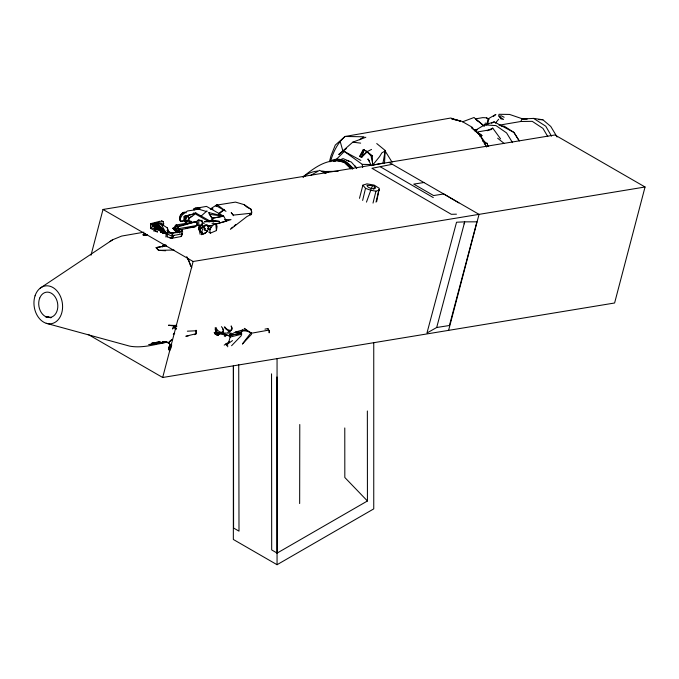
<?xml version="1.0" encoding="UTF-8"?>
<svg xmlns="http://www.w3.org/2000/svg" width="679" height="679" viewBox="0 0 679 679"><rect width="100%" height="100%" fill="white"/><g stroke="black" fill="none" stroke-linecap="round" stroke-linejoin="round"><path stroke-width="1.02" d="M299.66 503.555L299.779 424.511M191.291 221.295L184.332 221.244L184.187 216.363L196.155 213.299L184.187 216.363L184.332 221.244L185.851 222.058M194.534 334.662L196.307 333.678L196.358 330.758L187.37 331.191M179.842 229.875L178.433 228.696L178.467 226.718L176.905 225.309L176.005 225.012L174.554 226.557L176.311 226.922L176.905 225.309L179.545 232.982M216.27 331.377L216.219 333.245L228.73 335.613L241.699 333.109L235.477 332.09L228.73 335.613L222.364 333.007L215.676 333.143M153.064 226.183L156.145 227.855M175.275 328.908L174.325 327.193L174.562 325.462L176.565 325.241M201.782 225.377L201.841 223.926L198.658 227.482L200.152 230.3M222.593 328.568L223.476 330.334L223.408 331.912L222.364 333.007L216.219 333.245L214.123 332.362M182.676 232.226L182.312 230.266L178.433 228.696L173.035 228.254L177.109 232.821M376.005 202.138L379.289 188.329L374.197 185.121L366.94 183.848L362.9 185.172L359.48 198.319M384.526 163.053L385.137 150.984L381.861 152.868L379.586 156.611L372.593 165.192C373.526 162.485 369.351 155.041 372.279 155.686L365.633 150.585M169.368 345.934L169.147 349.838L169.886 350.661M195.875 333.16L196.053 330.232M169.453 237.319L171.668 238.346A2.809 2.054 79.6 0 0 172.95 236.776L172.101 233.33L170.217 232.829L181.055 231.751L182.312 230.266L181.293 231.7M160.074 221.227L150.551 223.697L150.73 228.5L157.435 231.658M487.853 124.333L488.507 118.621L495.874 114.437L493.438 116.406M160.023 229.757L161.118 232.354L164.191 233.296L164.123 232.812L161.118 232.354L159.022 228.831L153.157 226.243M230.393 229.341L246.918 216.542L250.823 214.556L251.68 211.721L250.941 209.183L244.143 204.642L235.52 202.104L216.287 205.168L210.303 209.005M165.863 236.971L166.109 235.375M484.976 125.046L485.307 122.967M165.634 250.763L158.606 250.33L156.094 247.64L162.587 246.324L162.756 245.323M376.667 201.612L379.086 189.356M208.708 232.065L210.38 233.126L216.423 230.58L217.068 226.362L216.525 224.927L213.121 222.822M154.286 225.386L153.683 224.622L160.804 223.688L165.209 231.497L159.888 226.132L152.062 224.129L152.41 225.555L155.61 227.083M362.637 200.424L365.514 188.329L362.9 185.172M154.303 230.478L154.472 229.774M373.017 203.08L375.945 191.189L379.205 190.154M361.949 157.078L364.326 149.431L363.409 149.592L361.534 157.256L367.568 151.366M330.478 161.704C333.075 152.266 337.522 142.946 345.076 136.471L450.737 118.027L460.43 121.134L451.985 118.961M329.468 161.704L331.021 155.712L335.299 145.06L345.076 136.471L363.969 136.785L359.573 139.73M90.994 255.253L103.013 209.463L554.938 134.977L645.05 186.997L614.605 302.995L162.68 377.49L88.041 334.391M162.68 377.49L193.133 261.491L645.05 186.997M448.598 330.359L479.043 214.36L388.931 162.34M228.636 342.649L229.977 337.59M436.69 327.499L464.708 221.855L476.904 221.829L449.422 325.504L436.69 327.499L426.964 333.007L456.543 222.22L464.708 221.855L464.08 223.875M373.806 189.407L374.63 186.436L372.559 185.579L366.957 185.342L367.407 186.386A4.473 1.536 14.9 0 0 372.813 188.703L375.674 188.083L374.63 186.436M486.529 147.02L479.909 135.163L480.231 134.026L481.963 135.664L479.425 136.046M171.668 238.346L181.013 236.547L182.167 233.338M170.302 346.103L170.752 345.416M486.427 124.987L488.507 118.621M187.684 215.769L185.63 219.572L184.501 219.317L187.684 215.769L189.195 218.596L188.686 220.157L185.995 222.143L184.357 219.232L187.54 215.684L189.025 218.502L194.567 214.454M218.18 334.832L218.579 333.652L216.771 333.83L218.18 334.832L214.929 332.854M366.465 202.121L370.759 190.273L375.945 191.189M153.989 231.335L154.379 230.351M169.334 350.805L169.614 348.734M370.997 189.416L372.559 185.579M216.423 230.58L215.82 224.359L213.851 224.571C211.262 226.48 208.86 229.816 210.38 233.126M223.476 330.334L222.364 333.007L231.25 333.151L228.73 335.613L230.198 337.03L241.707 334.195L241.13 335.842L231.581 345.721M499.023 125.208L520.852 121.49L521.93 118.995L533.601 118.401L542.869 119.759L550.762 126.447L557.094 136.988M163.503 244.627L162.536 246.952L163.741 245.051L165.786 244.856M184.213 220.497L181.157 221.43L180.003 220.743L179.927 219.266L183.525 212.391L185.044 212.162L186.182 212.85M162.782 225.954L163.707 223.926L163.079 221.49L161.296 220.514M171.252 345.798L169.996 348.276L171.651 344.983L169.147 349.838A2.809 2.062 82.6 0 1 168.698 347.402L169.971 345.518M371.455 156.263L366.94 151.731L363.409 149.592L359.573 156.357L361.534 157.256L366.94 151.731L371.549 149.414M360.099 156.212L363.409 149.592M250.874 214.768L249.948 214.267L250.874 214.768L251.824 212.841L250.941 209.183L248.2 207.893M200.415 207.816L195.187 208.181L194.177 209.964L187.396 210.999L182.456 214.751M241.011 332.158L242.819 329.884L235.477 332.09L241.011 332.158L242.819 329.884L246.859 330.86L251.459 333.219L268.578 330.147L269.504 331.114L269.156 332.837L268.994 330.35L267.882 328.577L264.954 329.128M162.587 246.324L163.266 245.17L162.943 246.452L156.094 247.64L158.606 250.33L174.011 250.042M208.699 212.451L212.281 219.105L210.66 220.896L204.294 221.77L219.275 221.371L212.663 220.522L210.66 220.896L219.275 221.371M171.184 346.697L170.047 348.352L169.725 348.013L170.616 347.852M212.663 220.522L212.595 218.146L223.637 216.143L226.447 221.091L231.038 219.606L224.545 219.64M174.562 332.778L173.281 334.458L174.715 333.33M242.437 343.888L250.653 333.219L250.466 332.37L251.459 333.219L251.527 334.263L242.496 343.964M207.282 230.809L205.907 232.574L203.106 233.839M208.147 228.747A5.109 2.954 -60 0 0 207.833 225.326L206.713 224.639L205.194 224.876L199.244 229.765L200.093 234.221M165.201 233.177L161.118 232.354L165.201 233.177L164.191 233.296L165.591 232.218L167.951 232.889L167.331 227.898L160.804 223.688L153.683 224.622M174.062 228.993L173.586 229.587L175.623 230.402M147.139 234.73C146.452 235.316 141.953 235.783 143.422 234.221L145.382 233.958M495.407 123.154L498.666 119.241M189.195 218.596L185.995 222.143L185.91 220.336L186.216 220.998L185.07 219.529M195.187 208.181L193.473 209.225L194.177 209.964L199.906 208.708M224.257 336.071L225.717 334.56M227.906 332.294L229.375 330.775L230.902 330.58A5.109 3.005 44 0 0 231.208 326.209M225.063 336.631L226.523 335.12M229.443 332.09L230.902 330.58M500.559 138.856L492.75 128.127L491.341 129.57L477.609 131.93L479.399 134.425M335.519 160.21L344.321 151.442L360.855 160.414M333.372 161.543L334.823 160.159L338.838 159.938M334.408 161.551L335.893 160.193L344.669 162.179L351.416 168.604M200.729 216.44L206.959 210.872M365.837 137.268L352.774 142.174L338.745 154.515L346.375 148.565M203.598 225.988L199.244 229.765L202.8 233.916L201.239 234.679L204.311 233.678M231.089 228.467L232.659 227.159M234.23 225.844L235.8 224.537M218.579 214.292L224.316 209.641M212.595 218.146L213.045 219.215L212.281 219.105M224.197 345.119L229.383 341.698M219.071 213.198L224.121 209.387M303.072 176.769C314.428 167.721 328.959 156.51 344.329 162.578L350.967 168.893M226.548 345.738L225.869 343.846L227.507 344.075L232.515 340.586M183.525 212.391L180.555 215.26L179.927 219.266L181.157 221.43M182.634 221.193L184.238 220.081M184.332 221.244L186.021 220.115M189.399 217.84L191.936 216.143M40.256 288.1L112.621 239.772L121.677 236.063L143.956 232.193M109.82 241.639L112.621 239.772M171.057 348.098L169.3 349.235L170.149 348.921M369.053 160.889L368.018 159.098L369.24 160.77M181.132 229.587L195.128 226.752L197.496 225.352L196.138 221.668L176.005 225.012M519.333 140.943L513.91 132.413L494.21 121.897L484.611 124.851L474.587 130.775L477.473 129.562M271.541 373.849L271.685 549.922L277.108 553.096L367.432 500.983L367.356 410.999M233.347 366.074L233.347 539.474L277.057 564.707L373.747 508.885L373.747 342.887M310.583 175.471L319.571 170.319L326.005 173.578M241.699 333.109L228.73 335.613L230.614 335.078M194.381 222.602L196.138 221.668L177.066 226.285L178.467 226.718L196.138 221.668M166.915 230.588L171.592 233.101L172.95 236.776L170.31 238.176L167.552 236.776M491.511 123.23L494.21 121.897M164.191 233.296L164.649 233.075M487.216 130.75L492.75 128.127M333.932 161.415L335.689 160.617M166.898 234.51L165.718 234.662M177.185 232.617L173.035 228.254L176.311 226.922M367.619 151.459L366.94 151.731L367.585 151.96L367.373 151.434M341.444 159.251L343.048 158.614L351.332 162.077L356.755 168.222A24.266 17.858 80.3 0 0 354.676 165.642M462.492 121.821L474.112 117.475L477.405 120.964M360.235 156.382L361.534 157.256M146.885 234.722L144.44 235.197L146.927 234.611M303.038 176.947L304.998 176.285M210.821 225.513L207.901 226.472L211.806 225.369M160.21 341.741L151.799 343.175L158.682 342.063L162.688 342.768L163.945 341.647L165.421 341.834M146.299 234.484L143.541 235.095L143.422 234.221L144.729 234.951L146.8 234.518M214.734 224.511L226.447 221.091L225.182 220.123M215.701 223.909L226.447 221.091M46.24 323.297L129.63 346.12C142.106 348.454 154.804 344.44 167.009 342.216L148.82 344.584L166.313 341.707M176.973 326.158L174.554 326.65L174.376 326.056L168.511 325.224L174.562 325.462M211.245 209.446L213.011 209.013L211.211 209.2M185.69 336.258L196.307 333.678M171.957 235.723L173.909 235.257M155.712 224.562L153.844 223.552L163.079 221.49M456.449 214.182L451.314 214.301L371.931 168.29L392.326 164.301M474.477 130.249L477.464 129.638M176.557 326.26L174.554 326.65L176.387 329.103L174.325 327.193M186.691 336.13L188.652 335.757M173.026 235.562L182.057 233.907L181.734 232.702M142.896 234.858L145.951 234.323M178.433 228.696L197.496 225.352M172.101 233.33L181.055 231.751M484.237 143.931L487.31 143.396L487.912 146.469M163.656 341.656L169.36 342.674L167.153 342.615L164.887 341.444M475.487 118.867L484.169 126.073L475.487 118.867L482.786 117.628L486.444 117.815L489.203 119.309M196.723 224.741L199.524 226.226L197.402 224.486L197.241 220.539L198.54 220.013L200.381 220.633L202.317 220.31M194.067 208.589L206.501 206.391L223.637 216.143L212.451 218.265L209.387 214.36L209.166 212.688L223.637 216.143L209.387 214.36M163.232 246.485L166.245 246.002M163.367 245.849L166.287 245.391M423.925 182.524L413.74 184.111L433.601 195.56L443.786 193.965L458.868 202.902M217.781 333.016L216.219 333.245L215.192 329.307M185.885 228.068L187.939 227.779M189.993 227.482L195.128 226.752M153.361 226.37L153.081 225.81L156.178 229.205L159.022 228.831M185.35 222.058L186.504 221.923L184.578 221.592L184.433 219.207L184.722 221.677M251.493 213.198L233.372 215.107L231.216 212.646L233.508 215.71M164.547 233.024L166.049 233.245M159.225 343.557L162.222 343.464M241.699 330.962L246.859 330.86L244.253 328.347L251.459 333.219M325.012 171.498L338.134 171.286M520.852 121.49L532.268 121.346L542.962 128.407L547.758 136.521M153.505 223.671L150.551 223.697L150.993 228.399M344.321 151.442L362.247 164.36L370.386 164.539M501.094 126.056L504.149 126.141L513.91 132.413L518.943 140.46M527.176 119.165L522.983 119.012L509.573 114.437L499.023 114.293L498.658 115.982L503.555 119.462L500.746 118.783L499.184 116.313L501.263 115.778L504.166 117.263M538.685 119.597L542.869 119.759M153.844 223.552L158.776 223.739M160.745 223.815L163.707 223.926M169.555 344.643L170.378 344.686M150.814 227.457L164.819 232.668L171.592 233.101M484.611 124.851L496.018 125.615L506.568 132.906L512.535 142.632M170.217 232.829L173.086 233.135M201.459 227.855L198.811 227.567L201.986 224.011L202.164 225.98M352.774 142.174L360.651 143.133M50.942 317.814L45.79 316.711L50.925 317.483M45.79 316.711L49.856 317.475M152.563 224.91L162.035 230.359L162.527 229.952L160.371 227.728L155.491 226.455L152.597 224.741L159.888 226.132L162.527 229.952L165.591 232.218M215.795 334.467L218.061 334.951L218.035 334.119A2.691 1.579 44 0 1 215.795 334.467L214.836 333.788M184.501 219.317L185.63 219.572M451.773 118.859L453.436 119.241M454.37 119.47L461.805 121.278L472.703 127.559M169.725 348.013L170.353 348.191M195.875 208.309L207.036 211.687M221.023 333.16L219.173 332.574L216.219 333.245L215.175 327.719M158.818 342.038L160.04 342.488M365.514 188.329L370.759 190.273M152.597 224.741L160.371 227.728L162.035 230.359L165.396 232.473M178.271 232.6L173.035 228.254L180.75 231.437M153.42 225.988L154.379 226.811L152.41 225.555L160.371 227.728L159.888 226.132M154.939 230.911L157.477 232.142M482.599 141.011L487.31 143.396M164.819 232.668L172.95 236.776M166.839 236.776L167.272 237.005M167.153 342.216L169.894 343.795M189.271 220.794L192.064 222.271M155.737 227.448L162.052 231.183L159.777 229.426M173.035 228.254L179.426 231.811M195.145 212.62L210.431 221.295M208.428 228.636L210.066 229.561L208.275 228.467M193.642 212.917L209.259 221.923M212.018 223.51L213.851 224.571M103.013 209.463L193.133 261.491M380.359 166.796L433.295 197.597M201.722 225.581A2.64 1.935 80 0 1 199.287 224.936A2.64 1.935 80 0 1 198.955 221.668L198.54 220.013L201.001 220.412L202.52 222.491L204.201 223.493M208.394 225.997L210.906 227.499M199.796 230.385L198.582 228.806L199.023 229.918M214.819 332.973L218.061 334.951M533.601 118.401L545.772 126.218L551.501 136.131M486.444 117.815L488.099 118.927M152.062 224.129L155.491 226.455M478.008 132.846L481.963 135.664M168.477 342.751L169.394 343.413M174.376 326.056L175.038 326.531M487.123 145.238L488.727 146.435M159.811 229.451L164.59 233.05L161.118 232.354L164.768 232.99L161.967 230.605M497.648 138.21L504.208 143.507M376.735 143.549L385.375 150.645M479.467 134.586L471.336 127.414L479.909 135.163M244.143 204.642L247.292 207.46M367.432 500.983L344.822 477.498L344.779 427.957M202.8 233.916L199.244 229.765L201.671 233.237M215.93 329.553L217.356 331.293M154.141 226.65L156.178 229.205M208.113 228.348L209.302 229.909M187.625 258.707L188.864 260.388L190.672 266.244M480.588 136.089L485.341 142.743M229.553 335.163L230.198 337.03M392.055 162.162L385.137 150.984L382.981 163.104L372.593 165.192L372.279 155.686M186.742 256.603L191.767 267.704M368.018 159.098L371.413 165.676M267.882 328.577L268.578 330.147M345.934 163.24L345.127 161.322L335.816 159.692L344.788 161.712L352.443 169.012L345.127 161.322L345.917 163.24M167.331 227.898L169.241 232.753M167.085 234.883L167.433 235.8M340.162 141.376L342.853 150.925M170.412 345.713L170.565 346.426M169.894 344.261L170.217 346.163M362.247 164.36L362.671 167.492M227.507 344.075L227.711 346.799M202.52 222.491L202.597 223.764A2.64 1.935 80 0 0 200.381 220.633M276.956 376.972L277.108 553.096M238.728 364.623L239 531.148L233.584 528.024L233.449 365.599M277.057 358.529L277.057 564.707M221.413 326.667A4.473 2.623 44 0 1 221.88 332.26A4.473 2.623 44 0 1 216.058 327.507M182.057 233.907A2.809 2.054 79.6 0 1 181.301 236.326M180.92 220.59A4.473 2.58 -60 0 1 179.977 216.083A4.473 2.58 -60 0 1 184.34 212.476M229.375 330.775A5.109 3.005 44 0 1 224.316 327.1M231.166 326.013A4.728 2.775 44 0 1 230.232 330.249A4.728 2.775 44 0 1 224.783 326.845M219.147 334.102A3.514 2.062 44 0 1 214.98 333.678M219.258 333.983A3.514 2.062 44 0 1 215.099 333.559M330.223 161.178A25.539 18.8 80.3 0 1 352.902 168.732M346.935 160.422A24.266 17.858 80.3 0 1 348.887 161.229M349.668 165.455A20.616 15.176 80.3 0 1 352.749 167.993M303.182 177.049A24.266 22.611 -4.7 0 1 317.568 171.066M321.897 171.049A24.266 22.611 -4.7 0 1 328.033 172.313M216.287 205.168L216.032 206.492L216.898 206.127L225.988 211.356L217.509 204.948L216.287 205.168M173.459 327.066L172.517 328.992L174.104 326.37L173.459 327.066M171.651 344.983L170.005 348.302L171.651 344.983M169.521 341.579L169.029 342.208L172.177 339.339L169.521 341.579M163.8 341.69L162.688 342.768L162.281 341.724L163.8 341.69M207.418 230.877L204.175 229.697L207.418 230.877M205.075 228.653L204.396 228L205.075 228.653M205.287 233.143A4.473 2.58 -60 0 0 207.901 226.082A4.473 2.58 -60 0 0 202.427 229.392A4.473 2.58 -60 0 0 205.287 233.143M35.062 295.798A19.131 14.183 80.8 0 0 50.059 323.824A19.131 14.183 80.8 0 0 59.684 294.822A19.131 14.183 80.8 0 0 35.062 295.798M39.713 298.081A12.774 9.464 80.8 0 0 48.846 317.5A12.774 9.464 80.8 0 0 56.247 298.862A12.774 9.464 80.8 0 0 39.713 298.081"/></g></svg>
